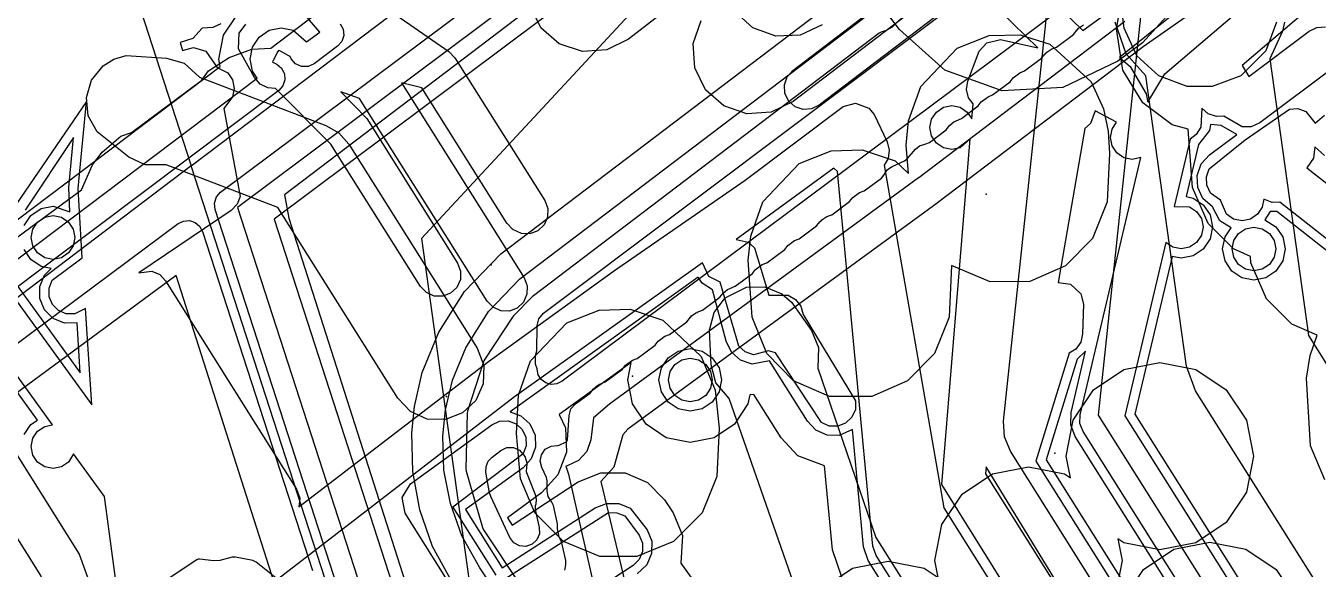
# Model space of a CAD drawing. Header units: metres. Extents: x 8738 to 9560, y -8972 to -7699.
# Drawn here: x 9422.5 to 9463.87, y -7815.84 to -7798.46 of the extents above; entities that cross this region are included whole.
import ezdxf

# ---------------------------------------------------------------- set-up
doc = ezdxf.new("R2010")
doc.units = ezdxf.units.M
for name, color, linetype in [('AI_GREENING_EXCLUSIONS', 1, 'Continuous'), ('AI_GREENING_LAWN', 82, 'Continuous'), ('AI_GREENING_REJECTED', 6, 'Continuous')]:
    doc.layers.add(name, color=color, linetype=linetype)

msp = doc.modelspace()

# ---------------------------------------------------------------- linework, layer by layer
at = {"layer": 'AI_GREENING_EXCLUSIONS'}
for points in [[(9393.817, -7826.132), (9424.276, -7803.709), (9424.63, -7802.91), (9424.947, -7802.502), (9425.538, -7801.992), (9425.884, -7801.877), (9428.138, -7800.195), (9428.346, -7799.897), (9429.003, -7799.476), (9429.736, -7799.207), (9430.34, -7799.172), (9456.15, -7779.587), (9456.969, -7778.805), (9457.316, -7778.694), (9458.393, -7777.885), (9459.536, -7777.01), (9459.717, -7776.739), (9460.564, -7776.224), (9490.245, -7753.521)], [(9393.817, -7826.132), (9424.276, -7803.709), (9424.63, -7802.91), (9424.947, -7802.502), (9425.538, -7801.992), (9425.884, -7801.877), (9428.138, -7800.195), (9428.346, -7799.897), (9429.003, -7799.476), (9429.736, -7799.207), (9430.34, -7799.172), (9456.15, -7779.587), (9456.969, -7778.805), (9457.316, -7778.694), (9458.393, -7777.885), (9459.536, -7777.01), (9459.717, -7776.739), (9460.564, -7776.224), (9490.245, -7753.521)], [(9487.621, -7761.637), (9486.479, -7762.348), (9485.196, -7762.958), (9484.004, -7763.313), (9467.446, -7776.003), (9467.094, -7776.605), (9466.058, -7777.816), (9465.458, -7778.376), (9450.043, -7789.992), (9430.445, -7804.645), (9435.767, -7821.05), (9437.685, -7824.136), (9438.547, -7823.919), (9439.312, -7824.071), (9439.961, -7824.505), (9440.395, -7825.154), (9440.547, -7825.919), (9440.395, -7826.684), (9439.961, -7827.333), (9439.757, -7827.47), (9449.982, -7844.133)], [(9458.677, -7782.69), (9430.779, -7803.861), (9430.921, -7804.615), (9438.865, -7829.445)], [(9458.677, -7782.69), (9430.779, -7803.861), (9430.921, -7804.615), (9438.865, -7829.445)], [(9449.442, -7789.193), (9429.273, -7804.273), (9434.854, -7821.474), (9437.564, -7825.835), (9437.623, -7825.536), (9437.84, -7825.212), (9438.164, -7824.995), (9438.547, -7824.919), (9438.93, -7824.995), (9439.254, -7825.212), (9439.471, -7825.536), (9439.547, -7825.919), (9439.471, -7826.302), (9439.254, -7826.626), (9438.93, -7826.843), (9438.547, -7826.919), (9438.194, -7826.849), (9449.129, -7844.655)], [(9459.185, -7798.131), (9457.508, -7799.476), (9457.851, -7799.759), (9458.362, -7800.641), (9458.417, -7800.899), (9458.963, -7799.999), (9469.759, -7790.793)], [(9470.911, -7791.651), (9461.432, -7799.734), (9461.651, -7800.078), (9463.585, -7798.628), (9463.831, -7798.51), (9464.104, -7798.495)], [(9447.449, -7794.521), (9441.794, -7798.886), (9441.095, -7799.233), (9440.317, -7799.286), (9439.577, -7799.038), (9438.989, -7798.525), (9438.642, -7797.826)], [(9452.88, -7797.202), (9447.9, -7800.999), (9447.655, -7801.119), (9447.382, -7801.136), (9447.124, -7801.047), (9446.919, -7800.866), (9446.799, -7800.621), (9446.782, -7800.348), (9446.871, -7800.09), (9447.051, -7799.885), (9452.51, -7795.723)], [(9453.422, -7795.777), (9456.34, -7798.606), (9458.4, -7797.102)], [(9392.102, -7828.64), (9429.904, -7800.137), (9429.752, -7799.91), (9429.676, -7799.527), (9429.752, -7799.144), (9429.969, -7798.82), (9430.293, -7798.603), (9430.676, -7798.527), (9431.059, -7798.603), (9431.484, -7798.972), (9431.905, -7798.662), (9429.912, -7796.334)], [(9462.05, -7796.477), (9458.268, -7799.129), (9451.684, -7804.121), (9451.675, -7804.126), (9451.671, -7804.131), (9441.775, -7811.365), (9441.615, -7811.54), (9441.317, -7812.581), (9440.908, -7813.036), (9441.739, -7816.514), (9441.932, -7817.003), (9442.238, -7817.387), (9442.456, -7818.137), (9442.439, -7818.287), (9442.497, -7818.434), (9442.985, -7819.287), (9454.982, -7837.284), (9457.684, -7841.233)], [(9458.252, -7848.921), (9451.402, -7839.043), (9436.198, -7816.354), (9435.522, -7815.118), (9435.11, -7813.942), (9434.885, -7812.716), (9434.852, -7811.479), (9434.94, -7810.641), (9435.191, -7809.551), (9435.715, -7808.256), (9436.539, -7806.96), (9437.706, -7805.756), (9449.734, -7796.629)], [(9452.193, -7796.969), (9447.059, -7800.883), (9446.358, -7801.226), (9445.579, -7801.275), (9444.841, -7801.022), (9444.256, -7800.505), (9443.913, -7799.804), (9443.864, -7799.026), (9444.117, -7798.287)], [(9464.078, -7812.983), (9463.624, -7811.899), (9463.493, -7809.728), (9463.609, -7809.001), (9463.609, -7809.001), (9463.841, -7808.359), (9463.027, -7808.002), (9462.217, -7807.192), (9461.719, -7806.041), (9461.702, -7805.841), (9461.155, -7805.595), (9460.345, -7804.785), (9459.847, -7803.634), (9459.703, -7801.771), (9459.197, -7801.626), (9458.257, -7800.922), (9457.616, -7799.878), (9457.418, -7798.557), (9457.738, -7796.763)], [(9458.239, -7797.674), (9456.831, -7810.91), (9460.59, -7816.881), (9460.799, -7817.428), (9460.783, -7818.013), (9460.545, -7818.547), (9460.12, -7818.95), (9459.573, -7819.159), (9458.988, -7819.143), (9458.453, -7818.904), (9458.051, -7818.479), (9454.015, -7812.068), (9453.823, -7811.608), (9453.793, -7811.11), (9455.256, -7797.357)], [(9433.367, -7797.425), (9436.043, -7799.282), (9436.237, -7799.484), (9439.111, -7804.05), (9439.209, -7804.305), (9439.201, -7804.578), (9439.09, -7804.827), (9438.891, -7805.015), (9438.636, -7805.113), (9438.363, -7805.105), (9438.087, -7804.976), (9437.9, -7804.777), (9435.174, -7800.447), (9434.524, -7800.281), (9438.451, -7806.52), (9438.549, -7806.775), (9438.542, -7807.048), (9438.43, -7807.298), (9438.232, -7807.486), (9437.977, -7807.583), (9437.704, -7807.576), (9437.454, -7807.464), (9437.267, -7807.266), (9433.184, -7800.78), (9432.581, -7800.577), (9433.41, -7801.429), (9436.317, -7806.048), (9436.415, -7806.303), (9436.408, -7806.576), (9436.296, -7806.826), (9436.098, -7807.013), (9435.843, -7807.111), (9435.57, -7807.104), (9435.32, -7806.992), (9435.133, -7806.794), (9432.267, -7802.242), (9430.487, -7800.465), (9430.244, -7800.447), (9430, -7800.325), (9429.821, -7800.118), (9429.31, -7799.193), (9429.323, -7798.693), (9429.538, -7798.409)], [(9459.07, -7848.347), (9452.231, -7838.484), (9437.028, -7815.796), (9436.459, -7814.768), (9436.09, -7813.743), (9435.884, -7812.671), (9435.847, -7811.583), (9435.934, -7810.745), (9436.162, -7809.793), (9436.581, -7808.757), (9437.312, -7807.595), (9438.311, -7806.553), (9450.339, -7797.426)], [(9459.557, -7797.557), (9458.25, -7799.005), (9457.457, -7799.596), (9455.7, -7800.433), (9453.752, -7800.535), (9451.913, -7799.884), (9451.913, -7799.884), (9450.463, -7798.579), (9450.158, -7798.171)], [(9391.502, -7827.84), (9428.723, -7799.764), (9428.676, -7799.527), (9428.828, -7798.762), (9429.262, -7798.113)], [(9447.989, -7798.426), (9447.283, -7798.758), (9446.503, -7798.794), (9445.769, -7798.529), (9445.192, -7798.003)], [(9456.128, -7820.039), (9451.82, -7813.127), (9452.727, -7802.073), (9452.409, -7802.361), (9452.141, -7802.414), (9451.873, -7802.361), (9451.646, -7802.209), (9451.494, -7801.982), (9451.441, -7801.714), (9451.494, -7801.446), (9451.646, -7801.219), (9451.873, -7801.067), (9452.141, -7801.014), (9452.409, -7801.067), (9452.636, -7801.219), (9452.781, -7801.437), (9452.822, -7800.96), (9452.679, -7800.762), (9452.616, -7800.496), (9452.659, -7800.226), (9453.019, -7799.273), (9453.258, -7799.009), (9453.701, -7798.898), (9454.9, -7799.161), (9453.716, -7798.013)], [(9462.537, -7798.34), (9462.196, -7799.257), (9461.39, -7800.063), (9460.473, -7800.404), (9459.681, -7800.404), (9458.764, -7800.063), (9458.065, -7799.416), (9457.656, -7798.534), (9457.617, -7798.202)], [(9428.739, -7798.398), (9428.49, -7798.511), (9428.144, -7798.534), (9427.847, -7798.862), (9427.435, -7798.999), (9427.515, -7799.255), (9427.87, -7799.15), (9428.256, -7799.266), (9428.626, -7799.791), (9428.965, -7799.965), (9429.117, -7800.192), (9429.17, -7800.46), (9429.117, -7800.728), (9428.842, -7801.11), (9429.362, -7803.917), (9429.259, -7804.17), (9429.067, -7804.364), (9426.112, -7806.357), (9426.533, -7806.307), (9426.783, -7806.419), (9426.97, -7806.617), (9431.164, -7813.279), (9431.266, -7813.567), (9431.24, -7813.84), (9437.31, -7809.192), (9441.312, -7806.304), (9445.531, -7803.392), (9448.665, -7801.039), (9449.059, -7800.93), (9449.486, -7801.091), (9449.659, -7801.302), (9450.073, -7802.174), (9450.14, -7802.438), (9450.1, -7802.709), (9449.975, -7802.918), (9451.882, -7813.876), (9456.002, -7820.421)], [(9457.685, -7798.317), (9451.084, -7803.321), (9451.08, -7803.323), (9451.077, -7803.326), (9441.182, -7810.56), (9440.674, -7810.996), (9440.585, -7811.699), (9440.455, -7812.073), (9440.191, -7812.367), (9439.833, -7812.536), (9439.789, -7812.547), (9439.873, -7812.798), (9440.781, -7816.801), (9441.013, -7817.482), (9441.099, -7817.529), (9441.351, -7817.849), (9441.46, -7818.223), (9441.429, -7818.501), (9441.599, -7818.878), (9442.112, -7819.781), (9454.154, -7837.845), (9456.866, -7841.807)], [(9462.787, -7798.34), (9462.729, -7798.632), (9462.317, -7799.516), (9463.558, -7808.363), (9467.523, -7814.662), (9467.802, -7815.391), (9467.781, -7816.171), (9467.463, -7816.883), (9466.896, -7817.42), (9466.167, -7817.699), (9465.387, -7817.678), (9464.675, -7817.359), (9464.138, -7816.793), (9459.944, -7810.131), (9459.656, -7809.343), (9458.354, -7800.061), (9457.728, -7799.354), (9457.367, -7798.34)], [(9464.424, -7799.748), (9461.997, -7801.568), (9461.728, -7801.692), (9461.432, -7801.693), (9460.854, -7801.346), (9460.611, -7801.365), (9460.351, -7801.28), (9460.14, -7801.098), (9460.111, -7801.707), (9459.968, -7801.94), (9459.77, -7802.084), (9459.263, -7804.236), (9459.752, -7804.245), (9459.979, -7804.397), (9460.131, -7804.624), (9460.184, -7804.892), (9460.131, -7805.16), (9459.979, -7805.387), (9459.752, -7805.539), (9459.484, -7805.592), (9459.216, -7805.539), (9458.992, -7805.389), (9457.684, -7810.937), (9461.786, -7817.453)], [(9421.773, -7806.666), (9424.616, -7810.588), (9424.411, -7807.504), (9424.068, -7807.671), (9423.794, -7807.673), (9423.542, -7807.569), (9423.348, -7807.377), (9423.242, -7807.125), (9423.241, -7806.852), (9423.344, -7806.599), (9424.307, -7805.885), (9424.173, -7803.663), (9424.439, -7800.879), (9422.063, -7804.358)], [(9466.721, -7807.297), (9462.646, -7804.104), (9462.402, -7804.115), (9462.129, -7804.008), (9462.079, -7804.261), (9461.927, -7804.488), (9461.7, -7804.64), (9461.432, -7804.693), (9461.164, -7804.64), (9461.164, -7804.64), (9460.937, -7804.488), (9460.74, -7804.033), (9460.422, -7803.809), (9460.305, -7803.562), (9460.291, -7803.289), (9460.383, -7803.032), (9461.535, -7802.109), (9462.948, -7801.124), (9463.221, -7801.11), (9463.478, -7801.202), (9463.772, -7801.579), (9464.071, -7801.32)], [(9460.601, -7818.199), (9456.343, -7811.435), (9456.245, -7811.177), (9456.254, -7810.902), (9458.193, -7802.673), (9457.917, -7802.732), (9457.649, -7802.679), (9457.422, -7802.527), (9457.27, -7802.3), (9457.217, -7802.032), (9457.27, -7801.764), (9457.417, -7801.544), (9456.728, -7801.176), (9456.584, -7801.586), (9456.396, -7801.742), (9455.548, -7806.673), (9455.944, -7806.719), (9456.277, -7807.032), (9456.357, -7807.358), (9456.33, -7808.312), (9456.268, -7808.578), (9456.11, -7808.801), (9455.903, -7808.931), (9454.833, -7812.385), (9457.369, -7816.412)], [(9466.536, -7807.533), (9462.541, -7804.403), (9462.337, -7804.404), (9462.162, -7804.666), (9462.519, -7804.889), (9462.736, -7805.213), (9462.812, -7805.596), (9462.736, -7805.979), (9462.519, -7806.303), (9462.195, -7806.52), (9461.812, -7806.596), (9461.429, -7806.52), (9461.105, -7806.303), (9460.888, -7805.979), (9460.812, -7805.596), (9460.888, -7805.213), (9461.082, -7804.923), (9460.725, -7804.7), (9460.484, -7804.254), (9460.182, -7803.988), (9460.014, -7803.636), (9459.995, -7803.246), (9460.126, -7802.878), (9460.387, -7802.589), (9461.262, -7801.938), (9460.759, -7801.648), (9460.423, -7801.613), (9460.392, -7801.811), (9460.039, -7802.253), (9459.645, -7803.924), (9459.867, -7803.968), (9460.191, -7804.185), (9460.408, -7804.509), (9460.484, -7804.892), (9460.408, -7805.275), (9460.191, -7805.599), (9459.867, -7805.816), (9459.484, -7805.892), (9459.195, -7805.835), (9458.005, -7810.884), (9462.04, -7817.293)], [(9422.446, -7804.848), (9422.663, -7804.524), (9422.987, -7804.307), (9423.37, -7804.231), (9423.912, -7804.413), (9423.875, -7803.635), (9424.027, -7802.034), (9422.476, -7804.353)], [(9464.071, -7802.613), (9463.76, -7802.335), (9463.724, -7802.689), (9463.509, -7803.002), (9467.162, -7805.864)], [(9452.833, -7820.354), (9449.718, -7815.406), (9449.614, -7815.099), (9448.478, -7803.119), (9448.366, -7803.012), (9445.234, -7805.298), (9445.618, -7805.378), (9445.823, -7805.559), (9446.281, -7807.072), (9446.901, -7807.076), (9447.14, -7807.209), (9447.309, -7807.423), (9447.383, -7807.695), (9449.06, -7810.46), (9449.053, -7810.733), (9448.941, -7810.982), (9448.743, -7811.17), (9448.488, -7811.267), (9448.215, -7811.26), (9447.965, -7811.149), (9446.499, -7808.919), (9446.275, -7808.857), (9445.788, -7808.98), (9445.529, -7808.892), (9445.324, -7808.711), (9444.722, -7806.658), (9444.358, -7806.479), (9444.164, -7806.037), (9438.138, -7810.322), (9427.441, -7818.571)], [(9422.016, -7806.49), (9424.243, -7809.562), (9424.14, -7807.96), (9423.737, -7807.967), (9423.376, -7807.819), (9423.099, -7807.545), (9422.948, -7807.185), (9422.946, -7806.795), (9423.094, -7806.434), (9423.307, -7806.219), (9422.987, -7806.155), (9422.663, -7805.938), (9422.446, -7805.614)], [(9433.996, -7827.355), (9427.307, -7806.445), (9396.043, -7829.461)], [(9433.996, -7827.355), (9427.307, -7806.445), (9396.043, -7829.461)], [(9452.579, -7820.514), (9449.464, -7815.566), (9449.315, -7815.127), (9448.959, -7811.371), (9448.538, -7811.563), (9448.148, -7811.553), (9447.792, -7811.393), (9447.524, -7811.11), (9446.303, -7809.171), (9445.748, -7809.277), (9445.379, -7809.151), (9445.086, -7808.894), (9444.914, -7808.543), (9444.479, -7806.91), (9444.146, -7806.691), (9444.019, -7806.501), (9438.001, -7810.804), (9438.348, -7810.931), (9438.635, -7811.195), (9438.799, -7811.55), (9438.814, -7811.939), (9438.68, -7812.306), (9438.416, -7812.593), (9436.574, -7813.935), (9437.744, -7815.791), (9440.729, -7813.882), (9441.09, -7813.735), (9441.48, -7813.738), (9441.84, -7813.89), (9442.389, -7814.585), (9442.536, -7814.947), (9442.533, -7815.337), (9442.381, -7815.696), (9442.071, -7815.992)], [(9447.075, -7816.274), (9445.013, -7810.383), (9444.586, -7809.874), (9444.438, -7809.307), (9444.383, -7808.192), (9444.533, -7807.627), (9444.888, -7807.161), (9445.57, -7806.818), (9446.155, -7806.811), (9446.155, -7806.811), (9446.698, -7807.029), (9447.005, -7807.294), (9447.645, -7808.208), (9447.876, -7808.746), (9447.851, -7809.411), (9449.706, -7814.823), (9453.599, -7821.008)], [(9422.446, -7811.537), (9422.663, -7811.213), (9422.869, -7811.075), (9420.727, -7808.121)], [(9421.086, -7810.416), (9424.201, -7815.364), (9425.152, -7817.987), (9425.445, -7818.049), (9425.669, -7817.812), (9425.536, -7817.404), (9425.012, -7813.519), (9424.023, -7812.155), (9423.865, -7812.415), (9423.638, -7812.567), (9423.37, -7812.62), (9423.102, -7812.567), (9422.875, -7812.415), (9422.723, -7812.188), (9422.67, -7811.92), (9422.723, -7811.652), (9422.875, -7811.425), (9423.102, -7811.273), (9423.348, -7811.224), (9420.861, -7807.794)], [(9460.347, -7818.359), (9456.089, -7811.595), (9455.949, -7811.227), (9455.962, -7810.833), (9456.426, -7808.864), (9456.159, -7809.117), (9455.16, -7812.342), (9457.622, -7816.253)], [(9448.618, -7816.098), (9448.32, -7815.222), (9448.064, -7812.531), (9447.214, -7812.21), (9446.677, -7811.643), (9445.805, -7810.256), (9445.672, -7810.265), (9445.615, -7810.551), (9445.181, -7811.2), (9444.532, -7811.634), (9443.767, -7811.786), (9443.002, -7811.634), (9442.353, -7811.2), (9441.919, -7810.551), (9441.767, -7809.786), (9441.879, -7809.225), (9439.574, -7810.889), (9439.771, -7811.315), (9439.802, -7812.094), (9439.533, -7812.827), (9439.004, -7813.401), (9437.918, -7814.192), (9438.071, -7814.434), (9440.179, -7813.047), (9440.902, -7812.753), (9441.682, -7812.758), (9442.401, -7813.062), (9442.949, -7813.618), (9443.224, -7814.035), (9443.518, -7814.758), (9443.465, -7815.65), (9444.131, -7816.57)], [(9451.706, -7816.108), (9451.597, -7815.563), (9451.826, -7814.415), (9452.476, -7813.442), (9453.449, -7812.791), (9454.597, -7812.563), (9455.745, -7812.791), (9455.938, -7812.92), (9455.8, -7812.224), (9456.028, -7811.076), (9456.678, -7810.103), (9457.652, -7809.452), (9458.8, -7809.224), (9459.948, -7809.452), (9460.921, -7810.103), (9461.571, -7811.076), (9461.8, -7812.224), (9461.571, -7813.372), (9460.921, -7814.345), (9459.948, -7814.996), (9458.8, -7815.224), (9457.652, -7814.996), (9457.459, -7814.867), (9457.597, -7815.563), (9457.369, -7816.711)], [(9418.607, -7811.837), (9423.171, -7818.515), (9423.305, -7818.315), (9423.716, -7818.127), (9422.975, -7816.044), (9419.901, -7811.161)], [(9436.357, -7816.779), (9434.637, -7814.051), (9434.542, -7813.546), (9434.817, -7813.112), (9437.414, -7811.219), (9437.662, -7811.104), (9437.935, -7811.093), (9438.191, -7811.187), (9438.392, -7811.372), (9438.507, -7811.62), (9438.518, -7811.893), (9438.424, -7812.149), (9436.17, -7813.858), (9437.541, -7816.033)], [(9460.089, -7823.757), (9453.237, -7812.561), (9453.218, -7812.787), (9457.313, -7819.293)], [(9437.83, -7816.149), (9441.147, -7814.03), (9441.42, -7814.032), (9441.672, -7814.138), (9442.138, -7814.75), (9442.241, -7815.003), (9442.239, -7815.276), (9442.133, -7815.528), (9441.938, -7815.72), (9438.04, -7818.285)], [(9447.986, -7816.457), (9448.96, -7815.807), (9450.108, -7815.579), (9451.256, -7815.807), (9451.706, -7816.108)]]:
    msp.add_lwpolyline(points, dxfattribs=at)
for points in [[(9427.791, -7802.943), (9421.407, -7807.764), (9395.87, -7827.048), (9420.413, -7800.619), (9415.448, -7764.895), (9427.791, -7802.943)], [(9434.175, -7798.122), (9459.712, -7778.839), (9435.168, -7805.267), (9440.134, -7840.991), (9427.791, -7802.943), (9434.175, -7798.122)], [(9450.326, -7802.781), (9450.756, -7803.188), (9450.68, -7802.275), (9450.76, -7801.5), (9451.149, -7800.402), (9452.309, -7799.18), (9453.339, -7798.773), (9454.333, -7798.746), (9455.282, -7799.046), (9456.607, -7800.257), (9456.993, -7801.113), (9457.148, -7801.832), (9457.187, -7802.549), (9457.11, -7804.094), (9456.64, -7805.259), (9455.785, -7806.136), (9454.634, -7806.634), (9453.365, -7806.651), (9452.127, -7806.13), (9452.053, -7807.777), (9451.583, -7808.942), (9450.728, -7809.819), (9449.577, -7810.317), (9448.227, -7810.317), (9447.076, -7809.819), (9446.221, -7808.942), (9445.751, -7807.777), (9445.623, -7805.958), (9445.703, -7805.183), (9446.092, -7804.085), (9447.252, -7802.863), (9448.282, -7802.456), (9449.276, -7802.429), (9450.326, -7802.781)], [(9424.439, -7800.757), (9424.606, -7800.196), (9424.975, -7799.742), (9425.32, -7799.528), (9425.708, -7799.414), (9427.002, -7799.491), (9427.563, -7799.658), (9428.058, -7800.102), (9432.101, -7801.644), (9432.517, -7801.885), (9432.836, -7802.246), (9436.946, -7808.775), (9437.155, -7809.322), (9437.139, -7809.907), (9436.9, -7810.441), (9436.475, -7810.844), (9435.929, -7811.053), (9435.344, -7811.037), (9434.809, -7810.798), (9434.407, -7810.373), (9430.564, -7804.268), (9426.989, -7802.905), (9426.324, -7802.907), (9425.794, -7802.659), (9424.778, -7801.854), (9424.499, -7801.339), (9424.439, -7800.757)], [(9422.875, -7805.726), (9422.723, -7805.499), (9422.67, -7805.231), (9422.723, -7804.963), (9422.875, -7804.736), (9423.102, -7804.584), (9423.37, -7804.531), (9423.638, -7804.584), (9423.865, -7804.736), (9424.017, -7804.963), (9424.07, -7805.231), (9424.017, -7805.499), (9423.865, -7805.726), (9423.638, -7805.878), (9423.37, -7805.931), (9423.102, -7805.878), (9422.875, -7805.726)], [(9461.317, -7806.091), (9461.165, -7805.864), (9461.112, -7805.596), (9461.165, -7805.328), (9461.317, -7805.101), (9461.544, -7804.949), (9461.812, -7804.896), (9462.08, -7804.949), (9462.307, -7805.101), (9462.459, -7805.328), (9462.512, -7805.596), (9462.459, -7805.864), (9462.307, -7806.091), (9462.08, -7806.243), (9461.812, -7806.296), (9461.544, -7806.243), (9461.317, -7806.091)], [(9442.893, -7807.876), (9444.117, -7809.035), (9444.564, -7810.11), (9444.697, -7811.327), (9444.62, -7812.872), (9444.15, -7814.037), (9443.228, -7814.959), (9442.063, -7815.429), (9440.875, -7815.429), (9439.71, -7814.959), (9438.788, -7814.037), (9438.335, -7812.953), (9438.202, -7811.5), (9438.27, -7810.278), (9438.659, -7809.18), (9439.819, -7807.958), (9440.849, -7807.551), (9441.843, -7807.524), (9442.893, -7807.876)], [(9443.06, -7810.493), (9442.843, -7810.169), (9442.767, -7809.786), (9442.843, -7809.403), (9443.06, -7809.079), (9443.384, -7808.862), (9443.767, -7808.786), (9444.15, -7808.862), (9444.474, -7809.079), (9444.691, -7809.403), (9444.767, -7809.786), (9444.691, -7810.169), (9444.474, -7810.493), (9444.15, -7810.71), (9443.767, -7810.786), (9443.384, -7810.71), (9443.06, -7810.493)], [(9443.272, -7810.281), (9443.12, -7810.054), (9443.067, -7809.786), (9443.12, -7809.518), (9443.272, -7809.291), (9443.499, -7809.139), (9443.767, -7809.086), (9444.035, -7809.139), (9444.262, -7809.291), (9444.414, -7809.518), (9444.467, -7809.786), (9444.414, -7810.054), (9444.262, -7810.281), (9444.035, -7810.433), (9443.767, -7810.486), (9443.499, -7810.433), (9443.272, -7810.281)], [(9459.254, -7820.744), (9458.281, -7820.093), (9457.631, -7819.12), (9457.402, -7817.972), (9457.631, -7816.824), (9458.281, -7815.851), (9459.254, -7815.2), (9460.402, -7814.972), (9461.55, -7815.2), (9462.524, -7815.851), (9463.174, -7816.824), (9463.402, -7817.972), (9463.174, -7819.12), (9462.524, -7820.093), (9461.55, -7820.744), (9460.402, -7820.972), (9459.254, -7820.744)]]:
    msp.add_lwpolyline(points, close=True, dxfattribs=at)
at = {"layer": 'AI_GREENING_LAWN'}
for points in [[(9434.195, -7821.714), (9428.557, -7804.333), (9428.535, -7804.128), (9428.597, -7803.932), (9428.733, -7803.778), (9446.632, -7790.415)], [(9459.367, -7795.138), (9439.664, -7809.83), (9439.502, -7809.911), (9439.321, -7809.928), (9439.146, -7809.879), (9439, -7809.771), (9438.902, -7809.619), (9438.865, -7809.441), (9438.865, -7809.429), (9438.819, -7809.277), (9438.815, -7809), (9438.855, -7808.856), (9438.866, -7808.048), (9438.92, -7807.829), (9439.066, -7807.655), (9456.271, -7794.743)], [(9450.72, -7798.025), (9450.227, -7798.504), (9450.014, -7798.626), (9449.901, -7798.658), (9449.818, -7798.699), (9438.747, -7807.1), (9438.722, -7807.122), (9438.105, -7807.736), (9438.073, -7807.775), (9437.187, -7809.117), (9437.158, -7809.178), (9436.641, -7810.784), (9436.63, -7810.854), (9436.586, -7812.626), (9436.596, -7812.7), (9437.113, -7814.508), (9437.145, -7814.577), (9451.105, -7835.558)], [(9432.562, -7798.392), (9432.658, -7798.57), (9432.676, -7798.771), (9432.613, -7798.963), (9432.479, -7799.114), (9431.732, -7799.676), (9431.537, -7799.765), (9431.323, -7799.764), (9431.129, -7799.674), (9430.99, -7799.512), (9430.956, -7799.446), (9430.92, -7799.417), (9430.632, -7799.263), (9430.592, -7799.251), (9430.566, -7799.283), (9430.412, -7799.571), (9430.4, -7799.611), (9430.432, -7799.637), (9430.53, -7799.689), (9430.683, -7799.816), (9430.775, -7799.993), (9430.79, -7800.192), (9430.727, -7800.381), (9430.594, -7800.53), (9334.102, -7873.009)], [(9439.756, -7815.87), (9439.78, -7815.697), (9439.781, -7815.694), (9439.787, -7815.565), (9439.649, -7814.953), (9439.573, -7814.811), (9439.515, -7814.55), (9439.522, -7814.389), (9439.389, -7813.799), (9439.334, -7813.691), (9439.314, -7813.669), (9439.221, -7813.513), (9439.189, -7813.334), (9439.191, -7813.015), (9439.167, -7812.906), (9439.016, -7812.592), (9438.966, -7812.387), (9439.007, -7812.179), (9439.129, -7812.006), (9439.312, -7811.9), (9439.523, -7811.879), (9439.529, -7811.879), (9439.572, -7811.868), (9439.796, -7811.761), (9439.829, -7811.738), (9439.839, -7811.698), (9439.889, -7810.92), (9439.95, -7810.711), (9440.094, -7810.548), (9440.562, -7810.207), (9440.666, -7810.075), (9440.809, -7809.951), (9440.881, -7809.926), (9440.878, -7809.921), (9440.878, -7809.921), (9441.047, -7809.851), (9441.602, -7809.441), (9441.7, -7809.315), (9441.916, -7809.156), (9442.066, -7809.098), (9442.64, -7808.675), (9442.739, -7808.549), (9442.955, -7808.39), (9443.105, -7808.333), (9443.66, -7807.925), (9443.777, -7807.784), (9443.779, -7807.785), (9443.81, -7807.74), (9443.942, -7807.643), (9443.995, -7807.626), (9443.994, -7807.624), (9444.163, -7807.554), (9444.717, -7807.144), (9444.819, -7807.014), (9444.962, -7806.889), (9445.035, -7806.864), (9445.032, -7806.858), (9445.201, -7806.788), (9445.756, -7806.378), (9445.854, -7806.252), (9446.07, -7806.093), (9446.22, -7806.036), (9446.794, -7805.613), (9446.893, -7805.486), (9447.109, -7805.327), (9447.259, -7805.27), (9447.814, -7804.862), (9447.931, -7804.721), (9447.936, -7804.725), (9447.981, -7804.663), (9448.142, -7804.563), (9448.297, -7804.504), (9448.871, -7804.081), (9448.97, -7803.955), (9449.186, -7803.796), (9449.336, -7803.739), (9449.891, -7803.33), (9449.968, -7803.238), (9449.986, -7803.201), (9450.085, -7803.06), (9450.227, -7802.961), (9450.626, -7802.776), (9450.709, -7802.714), (9450.974, -7802.409), (9451.11, -7802.299), (9451.276, -7802.243), (9451.314, -7802.237), (9451.425, -7802.191), (9451.965, -7801.784), (9452.066, -7801.653), (9452.208, -7801.527), (9452.281, -7801.501), (9452.278, -7801.495), (9452.447, -7801.424), (9452.987, -7801.017), (9453.085, -7800.89), (9453.3, -7800.729), (9453.449, -7800.671), (9454.009, -7800.251), (9454.107, -7800.124), (9454.322, -7799.963), (9454.471, -7799.905), (9455.013, -7799.5), (9455.128, -7799.358), (9455.134, -7799.362), (9455.178, -7799.3), (9455.339, -7799.198), (9455.493, -7799.138), (9456.035, -7798.733), (9456.151, -7798.592), (9456.156, -7798.596), (9456.201, -7798.533), (9456.361, -7798.432)], [(9398.823, -7826.029), (9427.38, -7804.788), (9427.55, -7804.706), (9427.738, -7804.692), (9427.917, -7804.75), (9428.063, -7804.87), (9428.154, -7805.035), (9431.674, -7815.886)], [(9430.885, -7816.43), (9429.874, -7815.614), (9429.767, -7815.564), (9429.209, -7815.455), (9429.099, -7815.458), (9428.704, -7815.56), (9428.522, -7815.572), (9428.056, -7815.519), (9428.014, -7815.521), (9427.976, -7815.538), (9424.853, -7817.607)]]:
    msp.add_lwpolyline(points, dxfattribs=at)
msp.add_lwpolyline([(9438.936, -7814.503), (9438.939, -7814.711), (9438.858, -7814.902), (9438.706, -7815.044), (9438.509, -7815.112), (9438.302, -7815.093), (9438.12, -7814.992), (9437.995, -7814.826), (9437.386, -7813.519), (9437.347, -7813.396), (9437.229, -7812.741), (9437.231, -7812.557), (9437.298, -7812.387), (9437.423, -7812.252), (9437.708, -7812.039), (9437.899, -7811.951), (9438.108, -7811.95), (9438.3, -7812.034), (9438.441, -7812.19), (9438.479, -7812.256), (9438.54, -7812.438), (9438.529, -7812.629), (9438.518, -7812.674), (9438.514, -7812.712), (9438.523, -7812.749), (9438.803, -7813.447), (9438.838, -7813.603), (9438.822, -7813.762), (9438.807, -7813.816), (9438.805, -7813.935), (9438.936, -7814.503)], close=True, dxfattribs=at)
at = {"layer": 'AI_GREENING_REJECTED'}
for p in [(9453.24, -7803.84), (9437.39, -7806.1), (9441.92, -7809.67), (9435.96, -7810.32), (9455.44, -7812.13)]:
    msp.add_point(p, dxfattribs=at)

doc.saveas('drawing.dxf')
